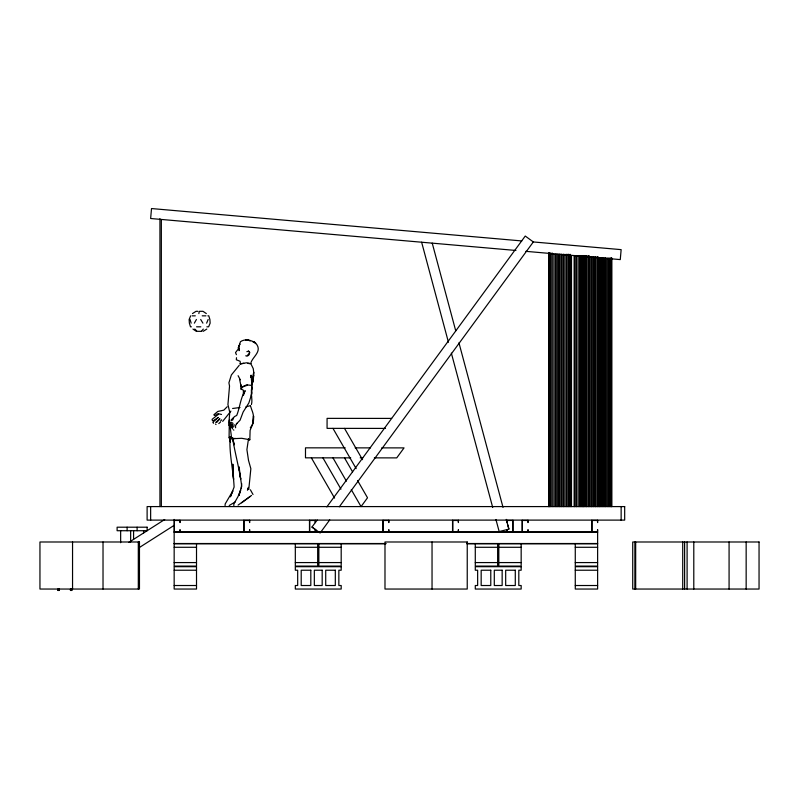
<?xml version="1.0" encoding="UTF-8"?>
<svg xmlns="http://www.w3.org/2000/svg" width="799" height="799" viewBox="0 0 799 799"><rect width="100%" height="100%" fill="white"/><g stroke="black" fill="none" stroke-linecap="round" stroke-linejoin="round"><path stroke-width="1.2" d="M233.837 505.557L233.847 503.909L237.982 496.658L240.659 490.047L238.991 495.37M250.976 362.586C252.893 356.724 261.453 351.86 256.958 344.759C253.443 340.244 245.273 338.177 240.439 341.722L238.192 349.153L235.495 352.609L236.414 354.676M231.87 425.777L232.529 428.823M253.273 416.229L253.173 422.961L250.107 430.341L249.827 439.72L249.208 440.099M230.092 438.271L229.073 437.822L229.333 420.184L231.69 438.811L233.138 439.041M238.352 347.775L238.751 348.604L238.392 347.495L239.8 344.169L238.402 347.994M251.935 384.599L251.046 375.18L250.546 377.428M243.216 390.042L241.048 389.103L241.258 384.968L241.188 387.135L239.59 379.175M225.068 505.597L225.178 503.959L232.859 490.886L230.372 496.848L234.107 487.05C233.358 470.052 228.953 453.532 230.102 436.604M253.013 494.501L250.397 489.787M250.487 405.952L251.745 409.757C254.222 415.56 254.671 422.701 250.317 427.715M233.638 427.075L234.167 424.639M231.89 426.536L231.95 425.927M248.759 489.517L250.856 468.713L248.509 460.374L246.911 449.597L248.539 438.571M241.178 488.339L241.698 483.595M252.434 382.841L252.694 380.694M252.943 378.546L253.203 376.399M253.003 421.073L253.683 416.249M198.871 313.568L199.251 311.31M252.085 385.398L253.702 372.114L253.243 368.609L251.395 364.853M252.304 388.004C249.967 393.388 252.963 399.19 251.435 404.564M251.385 391.12L251.875 388.983M238.971 495.23L241.707 486.381C239.78 470.152 235.315 454.621 232.649 438.711L241.668 438.291L249.827 439.72M247.96 489.387L248.499 487.4L247.45 490.236M239.43 349.682L239.131 350.651L238.701 348.064L239.281 348.853M231.101 422.811L229.872 425.977L230.541 428.094M232.469 424.639L231.78 427.155L232.439 428.464M236.504 357.702L236.334 359.77L240.05 361.248L240.329 362.596M190.651 315.835L189.133 319.49L189.373 323.146L190.502 326.811L191.4 326.811M206.631 323.146L208.149 319.49M241.048 389.103L241.817 387.275L247.93 385.018L251.415 385.368L252.015 386.386L251.575 388.314M232.549 420.234L233.598 417.877L231.291 420.154M241.957 387.924L242.487 386.816L244.664 385.657M229.623 422.871L228.884 425.258L230.312 426.326M194.357 323.146L196.424 319.49M249.418 353.328L247.191 355.585M232 425.108L232.998 423.71L232.539 422.721M317.233 520.029L311.9 527.11L315.765 529.797M326.821 506.936L525.253 236.045L533.323 241.947L339.315 506.806M329.727 519.899L320.129 532.993L312.069 527.08M230.072 425.428L231.191 423.959M231.101 420.204L234.526 416.549L236.714 415.45C240.01 407.24 240.369 398.252 245.143 390.631L243.395 395.475L243.375 390.671M201.468 331.325L203.296 329.068M222.691 421.363L230.891 411.125M216.679 422.461L219.915 418.766L215.64 422.441M220.654 420.943L221.683 419.835M227.146 406.781L223.79 410.177L217.827 411.445L213.902 414.721L214.362 415.45L215.9 414.961M218.437 414.281L212.085 419.345L212.414 420.594L213.253 420.763L218.407 417.408L212.983 422.112M230.621 422.691L231.171 422.152M218.766 423.59L220.524 422.042M229.073 437.822L230.402 437.303M246.851 351.69L248.539 351.101L249.827 352.459L248.888 355.006L247.48 356.034M251.515 495.45L241.598 502.841M250.217 496.409L238.092 505.098M239.241 365.303L231.39 374.921L228.904 382.821L229.533 386.057L227.935 404.594L229.772 412.304L228.913 422.531L229.912 425.328M128.959 542.301L164.724 519.51M139.445 547.475L174.162 525.342M192.479 313.568L196.055 311.31L197.802 311.31M203.216 331.325L206.791 329.068M235.126 502.012L229.223 505.497M250.077 405.732L245.922 406.881M245.563 385.308L247.35 384.609M229.633 437.702L232.239 437.692M216.679 414.222L218.167 413.712L221.503 414.451M507.645 524.573L508.973 529.088L499.175 531.585L495.939 519.53M243.745 363.315L240.669 363.964M240.609 363.695L239.82 363.845L246.631 362.796L251.266 363.715M232.609 408.489L240.01 407.51M233.128 438.691L235.286 438.371M231.69 438.811L232.689 438.731M199.95 311.31L202.976 311.31L206.322 313.568M192.1 315.835L195.296 315.835M202.217 315.835L205.932 315.835M207.87 315.835L208.769 315.835L209.897 319.49L210.137 323.146L208.619 326.811L206.871 326.811M196.574 326.811L200.849 326.811M201.618 331.325L197.183 331.325L194.736 329.068M174.162 531.994L597.622 531.994M174.162 532.224L597.622 532.224M174.162 543.52L385.897 543.52M466.846 543.52L597.622 543.52M174.162 543.759L385.897 543.759M466.846 543.759L597.622 543.759M174.162 547.285L196.514 547.285M295.32 547.285L317.672 547.285M318.851 547.285L341.193 547.285M475.285 547.285L497.637 547.285M498.816 547.285L521.168 547.285M575.27 547.285L597.622 547.285M174.162 562.576L196.514 562.576M295.32 562.576L317.672 562.576M318.851 562.576L341.193 562.576M475.285 562.576L497.637 562.576M498.816 562.576L521.168 562.576M575.27 562.576L597.622 562.576M174.162 570.226L196.514 570.226M575.27 570.226L597.622 570.226M174.162 585.517L196.514 585.517M575.27 585.517L597.622 585.517M391.64 418.406L327.081 418.366L327.071 428.364L385.537 428.404M345.228 447.859L305.498 447.839L305.488 457.837L350.711 457.857M355.156 447.869L370.536 447.869M381.712 447.879L404.054 447.889L396.733 457.887L374.341 457.867M360.219 457.867L362.716 457.867M521.757 240.938L151.51 208.549L150.641 218.507L515.914 250.467M532.933 241.917L621.143 249.638L620.274 259.595L525.852 251.335M250.846 363.895L247.79 363.345M246.492 356.134L245.762 355.785M233.338 429.782L233.847 430.102M192.949 329.068L196.294 331.325M215.48 424.019L216.03 424.549M213.083 422.721L213.573 423.26M248.539 351.101L249.338 352.209M200.699 319.49L202.916 323.146M344.499 428.374L362.536 459.665M332.953 428.364L356.174 468.643M344.499 457.847L352.589 471.879M357.562 480.509L367.52 497.777L361.058 506.596L351.28 489.637M332.953 457.837L346.396 481.158M322.916 457.837L340.953 489.138M311.37 457.837L334.581 498.107M238.102 375.69L240.309 379.815M190.032 319.49L191.161 323.146M235.605 427.775L235.495 425.787L236.824 423.35L236.404 423.939L240.08 420.184L243.146 412.004L248.849 402.956L252.065 392.948L251.355 389.682M432.229 243.146L455.73 330.826M458.946 342.831L503.03 507.385M506.256 519.39L508.823 528.998M421.632 242.217L448.449 342.292M451.355 353.138L492.713 507.475M232.609 437.712L234.127 444.873L232.769 437.882M239.54 472.828L240.729 479.19L239.121 467.175M229.653 422.062L229.742 422.881M251.325 394.596L251.495 396.983M239.141 467.075L239.291 470.591M230.162 436.923L230.372 441.867M230.272 436.873L230.412 441.847M251.695 386.336L251.715 387.535M746.156 541.992L746.156 589.043M729.078 541.992L729.078 589.043M693.792 541.992L693.792 589.043M687.1 541.992L687.1 589.043M684.613 541.992L684.613 589.043M682.726 541.992L682.726 589.043M635.674 541.992L635.674 589.043M634.865 541.992L634.865 589.043M621.143 506.586L621.143 520.229M611.804 257.997L611.804 506.586M611.465 257.997L611.465 506.586M611.125 257.997L611.125 506.586M610.626 257.997L610.626 506.586M609.587 257.997L609.587 506.586M608.558 257.997L608.558 506.586M607.29 257.997L607.29 506.586M605.882 257.997L605.882 506.586M605.552 257.997L605.552 506.586M604.154 257.997L604.154 506.586M603.824 257.997L603.824 506.586M602.416 257.997L602.416 506.586M601.737 257.997L601.737 506.586M600.339 257.997L600.339 506.586M599.659 257.997L599.659 506.586M599.1 257.997L599.1 506.586M598.061 256.749L598.061 506.586M597.622 520.229L597.622 522.586L597.382 520.469L591.979 520.469L591.979 531.754L597.382 531.754L597.622 529.637L597.622 566.101L575.27 566.101L575.27 543.759M597.412 256.749L597.412 506.586M596.004 256.749L596.004 506.586M595.355 256.749L595.355 506.586M595.025 256.749L595.025 506.586M593.617 256.749L593.617 506.586M592.938 256.749L592.938 506.586M591.739 520.229L591.739 531.994M590.111 256.749L590.111 506.586M589.083 255.51L589.083 506.586M588.274 255.51L588.274 506.586M586.865 255.51L586.865 506.586M586.166 255.51L586.166 506.586M585.967 255.51L585.967 506.586M584.538 255.51L584.538 506.586M583.65 255.51L583.65 506.586M583.54 255.51L583.54 506.586M582.241 255.51L582.241 506.586M582.141 255.51L582.141 506.586M581.143 255.51L581.143 506.586M580.553 255.51L580.553 506.586M579.555 255.51L579.555 506.586M578.146 255.51L578.146 506.586M576.558 255.51L576.558 506.586M576.149 255.51L576.149 506.586M574.751 255.51L574.751 506.586M574.141 255.51L574.141 506.586M571.495 255.51L571.495 506.586M568.588 254.262L568.588 506.586M567.819 254.262L567.819 506.586M566.421 254.262L566.421 506.586M564.943 254.262L564.943 506.586M563.535 254.262L563.535 506.586M563.035 254.262L563.035 506.586M561.597 254.262L561.597 506.586M560.858 254.262L560.858 506.586M559.45 254.262L559.45 506.586M558.92 254.262L558.92 506.586M557.682 254.262L557.682 506.586M556.284 254.262L556.284 506.586M555.375 254.262L555.275 506.586M553.877 254.262L553.877 506.586M552.269 253.023L552.269 506.586M550.911 253.023L550.911 506.586M549.972 253.023L549.972 506.586M549.203 253.023L549.183 506.586M548.953 253.023L548.953 506.586M548.803 253.023L548.803 506.586M528.029 520.229L528.029 522.586L527.789 520.469L522.376 520.469L522.376 531.754L527.789 531.754L528.029 529.637L528.029 531.994M522.146 520.229L522.146 531.994M521.168 543.759L521.168 566.101L498.816 566.101L498.816 543.759M512.978 520.229L512.978 531.994M507.095 520.229L507.095 522.586L507.325 520.469L512.738 520.469L512.738 531.754L507.325 531.754L507.095 529.637L507.095 531.994M497.637 543.759L497.637 566.101L475.285 566.101L475.285 543.759M458.426 520.229L458.426 522.586L458.197 520.469L452.783 520.469L452.783 531.754L458.197 531.754L458.426 529.637L458.426 531.994M452.544 520.229L452.544 531.994M432.039 541.992L432.039 589.043M388.833 520.229L388.833 522.586L388.594 520.469L383.19 520.469L383.19 531.754L388.594 531.754L388.833 529.637L388.833 531.994M382.951 520.229L382.951 531.994M341.193 543.759L341.193 566.101L318.851 566.101L318.851 543.759M317.672 543.759L317.672 566.101L295.32 566.101L295.32 543.759M315.365 520.229L315.365 522.586L315.126 520.469L309.712 520.469L309.712 531.754L315.126 531.754L315.365 529.637L315.365 531.994M309.483 520.229L309.483 531.994M249.638 520.229L249.638 522.586L249.408 520.469L243.995 520.469L243.995 531.754L249.408 531.754L249.638 529.637L249.638 531.994M243.765 520.229L243.765 531.994M196.514 543.759L196.514 566.101L174.162 566.101L174.162 519.42M180.045 520.229L180.045 522.586L179.815 520.469L174.402 520.469L174.402 531.754L179.815 531.754L180.045 529.637L180.045 531.994M161.338 219.925L161.338 506.586M159.94 218.676L159.94 506.586M150.641 506.586L150.641 520.229M143.58 530.726L143.58 533.083M138.307 541.992L138.307 589.043M137.108 527.2L137.108 530.726M133.583 530.726L133.583 539.165M130.646 530.726L130.646 541.902M127.111 527.2L127.111 530.726M120.649 530.726L120.649 542.701M103.021 541.992L103.021 589.043M72.549 541.992L72.549 589.043M71.86 589.043L71.86 590.451L70.452 590.451L70.452 589.043M71.74 590.341L71.74 589.163L70.562 589.163L70.562 590.341M59.376 589.043L59.376 590.451L57.957 590.451L57.957 589.043M59.256 590.341L59.256 589.163L58.077 589.163L58.077 590.341M232.859 464.319L233.608 479.45L232.639 471.969L232.859 464.319M253.762 375.63L252.634 382.471L253.653 372.164L253.762 375.63M624.678 506.586L147.116 506.586L147.116 520.109L624.678 520.109L624.678 506.586M147.116 527.2L117.113 527.2L117.113 530.726L147.116 530.726L147.116 527.2M139.465 541.992L39.95 541.992L39.95 589.043L139.465 589.043L139.465 541.992M467.235 541.992L384.988 541.992L384.988 589.043L467.235 589.043L467.235 541.992M759.05 541.992L632.728 541.992L632.728 589.043L759.05 589.043L759.05 541.992M196.514 566.691L174.162 566.691L174.162 589.043L196.514 589.043L196.514 566.691M341.193 566.691L295.32 566.691L295.32 570.226L297.677 570.226L297.677 585.517L295.32 585.517L295.32 589.043L341.193 589.043L341.193 585.517L338.846 585.517L338.846 570.226L341.193 570.226L341.193 566.691M521.168 566.691L475.285 566.691L475.285 570.226L477.642 570.226L477.642 585.517L475.285 585.517L475.285 589.043L521.168 589.043L521.168 585.517L518.811 585.517L518.811 570.226L521.168 570.226L521.168 566.691M597.622 566.691L575.27 566.691L575.27 589.043L597.622 589.043L597.622 566.691M310.811 570.226L301.203 570.226L301.203 585.517L310.811 585.517L310.811 570.226M322.177 570.226L314.337 570.226L314.337 585.517L322.177 585.517L322.177 570.226M335.31 570.226L325.712 570.226L325.712 585.517L335.31 585.517L335.31 570.226M490.776 570.226L481.168 570.226L481.168 585.517L490.776 585.517L490.776 570.226M502.152 570.226L494.301 570.226L494.301 585.517L502.152 585.517L502.152 570.226M515.285 570.226L505.677 570.226L505.677 585.517L515.285 585.517L515.285 570.226M250.207 340.704L245.862 339.825L250.207 340.704M254.591 342.172L252.864 341.572L255.76 343.19L254.591 342.172M591.53 506.586L591.53 256.749L591.52 506.586M570.087 506.586L570.087 254.262L569.997 506.586"/></g></svg>
